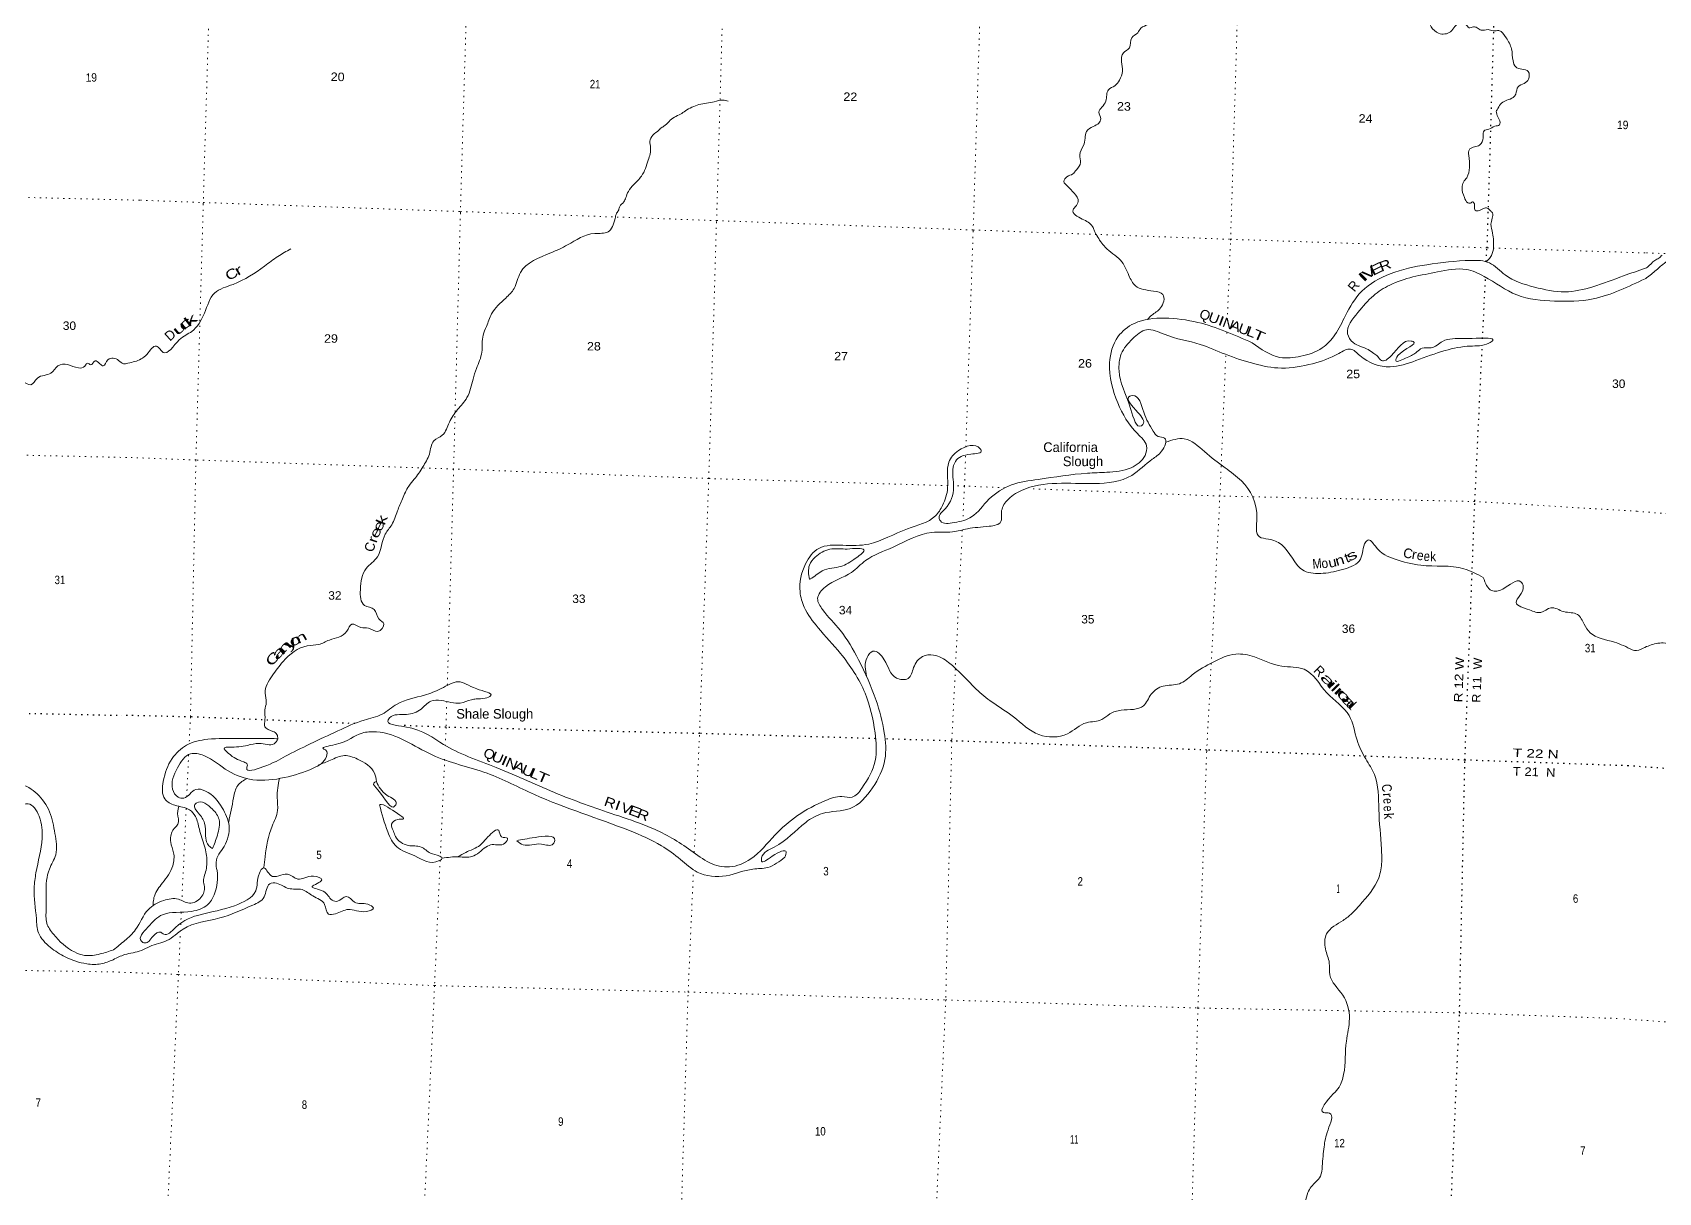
# Model space of a CAD drawing. Header units: feet. Extents: x -845745 to -745759, y -170898 to 15581.
# Drawn here: x -811749 to -778136, y -51855 to -27878 of the extents above; entities that cross this region are included whole.
import ezdxf
from ezdxf.enums import TextEntityAlignment as Align

# ---------------------------------------------------------------- set-up
doc = ezdxf.new("R2010")
doc.units = ezdxf.units.FT
doc.header["$LTSCALE"] = 80
doc.linetypes.add('DOTTED', pattern=[1.5, 0.3, -1.2])
for name, color, linetype, lineweight in [('39', 7, 'Continuous', 13), ('6', 7, 'DOTTED', 25), ('7', 7, 'DOTTED', 13)]:
    doc.layers.add(name, color=color, linetype=linetype, lineweight=lineweight)
doc.layers.add('41', color=7, linetype='Continuous')

msp = doc.modelspace()

# ---------------------------------------------------------------- linework, layer by layer
at = {"layer": '39'}
for points in [[(-792934.46, -22928.52), (-792719.72, -22918.77), (-792448.57, -22896.11), (-792131, -22858.34), (-791854.52, -22869.87), (-791555.52, -22857.79), (-791363.98, -23003.93), (-791168.1, -23134.12), (-790982.39, -23171.9), (-790773.94, -23176.06), (-790339.63, -23116.56), (-790019.37, -23044.77), (-789737.51, -22988.25), (-789507.68, -22926.69), (-789261.23, -22935.61), (-789122.69, -22926.35), (-788969.76, -22899.33), (-788791.72, -22820.69), (-788679.07, -22802.89), (-788512.19, -22780.16), (-788374.13, -22794.94), (-788320.64, -22727.85), (-788286.43, -22622.3), (-788215.79, -22599.65), (-788115.13, -22579.61), (-788059.27, -22494.53), (-787999.81, -22429.56), (-787953.17, -22304.21), (-787800.35, -22283.2), (-787661.2, -22243.88), (-787537.34, -22067.95), (-787446.5, -21839.24), (-787354.06, -21630.61), (-787269.25, -21502), (-787231.93, -21342.39), (-787086.65, -21098.73), (-786983.68, -20964.47), (-786739.01, -20664.66), (-786342.83, -20407.96), (-785944.07, -20321.7), (-785653.87, -20447.76), (-785473.14, -20732), (-785384.51, -21108.61), (-785348.49, -21410.01), (-785357.44, -21654.38), (-785301.52, -21863.97), (-785241.8, -22083.65), (-785095.87, -22204.83), (-784875.09, -22491.87), (-784644.34, -22781.11), (-784402.97, -23140.73), (-784382.93, -23339.57), (-784326.36, -23517.1), (-784115.89, -23619.52), (-783881.81, -23744.46), (-783796.03, -23964.66), (-783735.22, -24130.24), (-783583.72, -24273.58), (-783330.27, -24531.21), (-783254.19, -24735.18), (-783214.59, -24958.47), (-783010.39, -25173.02), (-782901.92, -25361.6), (-782880.72, -25602.57), (-782776.78, -26015.57), (-782755.28, -26340.73), (-782800.33, -26486.16), (-782918.22, -26862.67), (-782938.53, -27172.96), (-782907.9, -27542.41), (-782836.07, -27758.32), (-782680.4, -27893.72), (-782435.11, -27860.53), (-782242.86, -27673.93), (-782121.12, -27702.42), (-782052.47, -27777.96), (-781961.91, -27761.72), (-781884.07, -27779.31), (-781804.86, -27829), (-781660.27, -27817.85), (-781552.52, -27844.05), (-781436.11, -27838.35), (-781284.7, -27985.7), (-781175.03, -28214.4), (-781142.01, -28465.62), (-781088.36, -28588.97), (-780958.97, -28635.65), (-780829.58, -28682.33), (-780822.72, -28838.82), (-780914.82, -28931.19), (-781038.5, -28998.88), (-781087.67, -29150.25), (-781137.15, -29217.42), (-781268.69, -29276.93), (-781378.14, -29334.89), (-781456.57, -29445.58), (-781491.86, -29505.01)], [(-791971.72, -24898.12), (-791635.72, -24940.9), (-791242.67, -24740.26), (-790669.99, -24481.07), (-790286.45, -24354.42), (-790021.84, -24357.69), (-789869.11, -24340.69), (-789654.79, -24252.75), (-789395.29, -24310.05), (-789255.71, -24348.91), (-789011.25, -24456.02), (-788761.8, -24515.11), (-788425.28, -24531.84), (-788090.26, -24622.71), (-787801.68, -24828.92), (-787684.36, -25075.81), (-787735.34, -25415.57), (-787877.04, -25779.57), (-788125.41, -26163.49), (-788285.19, -26330.69), (-788318.15, -26572.58), (-788291.59, -26845.73), (-788246.14, -27077.15), (-788247.7, -27253.52), (-788407.6, -27426.73), (-788568.66, -27557.82), (-788643.71, -27600.43), (-788693.92, -27703.66), (-788835.92, -27785.02), (-788900.08, -27883.97), (-789026.49, -27987.68), (-789074.72, -28191.18), (-789197.2, -28298.99), (-789237.01, -28482.61), (-789218.85, -28675.41), (-789276.73, -28860.68), (-789375.37, -28978.98), (-789505.34, -29060.58), (-789560.19, -29294.02), (-789640.95, -29420.7), (-789703.19, -29523.69), (-789665.85, -29660.74), (-789703.71, -29748.19), (-789821.42, -29818), (-789957.9, -29923.52), (-789988.79, -30063.23), (-790023.94, -30214.87), (-790099.94, -30403.78), (-790081.18, -30566.52), (-790168.39, -30715.12), (-790246.34, -30801.77), (-790363.76, -30857.56), (-790428, -30960.51), (-790361.64, -31050.04), (-790212.31, -31201.35), (-790129.49, -31369.38), (-790191.84, -31478.38), (-790241.77, -31567.59), (-790159.69, -31673.46), (-790012.87, -31750.56), (-789900, -31820.96), (-789823.58, -31908.68), (-789795.05, -31985.42), (-789781.52, -32014.08), (-789748.66, -32073.13)], [(-799704.08, -31723.66), (-799674.73, -31612.03), (-799631.22, -31542.73), (-799607.76, -31473.04), (-799527.65, -31378.42), (-799483.73, -31289.1), (-799431.08, -31163.86), (-799319.89, -31019.75), (-799159.95, -30844.53), (-799018.93, -30514.59), (-798971.62, -30256.95), (-798985.02, -30126.39), (-798926.35, -30001.28), (-798797.81, -29891.59), (-798765.01, -29856.16), (-798698.02, -29815.4), (-798589.72, -29715.33), (-798479.71, -29629.32), (-798352.06, -29563.72), (-798252.51, -29499.55), (-797971.12, -29366.85), (-797655.15, -29309), (-797480, -29274.41), (-797368.13, -29294.68)], [(-781491.86, -29505.01), (-781458.05, -29617.94), (-781412.33, -29737.11), (-781423.29, -29783), (-781518.18, -29815.18), (-781641.74, -29876.87), (-781742.68, -29910.93), (-781758.78, -30012.84), (-781802.02, -30168.33), (-781883.45, -30228.85), (-781996.34, -30258.67), (-782043.17, -30293.82), (-782057.79, -30421.82), (-782101.09, -30877.99), (-782165.13, -30970.92), (-782197.5, -31084.53), (-782149.44, -31285.95), (-782075.46, -31395.67), (-782005.27, -31395.06), (-781980.82, -31375.5), (-781957.09, -31392.01), (-781937.59, -31518.69), (-781924.29, -31555.03), (-781862.32, -31564.29), (-781755, -31512.3), (-781674.66, -31505.89), (-781617.51, -31555.14), (-781570.38, -31604.18), (-781574.65, -31716.35), (-781599.25, -31842.15), (-781566.82, -32023.2), (-781548.01, -32183.94), (-781548.36, -32300.19), (-781548.82, -32357.56)], [(-827667.59, -30723.94), (-827632.61, -30978.97), (-827691.3, -32437.28), (-827640.17, -33222.57), (-827478.65, -33955.27), (-827101.27, -35013.64), (-826807.63, -35936.19), (-826742.94, -36099.55), (-826777.76, -36291.72), (-826834.37, -36416.67), (-826795.7, -36518.72), (-826675.97, -36718.21), (-826649.16, -36872.22), (-826632.45, -37027.89), (-826559.57, -37360.73), (-826617.6, -37584.33), (-826717.95, -37637.28), (-826742.27, -37700.9), (-826691.39, -37740.92), (-826741.82, -37803.64), (-827019.22, -37860.57), (-827179.2, -37951.75), (-827196.54, -38045.82), (-827142.6, -38055.73), (-827002.98, -37971.91), (-826861.38, -37946.56), (-826886.05, -38020.24), (-826823.19, -38062.69), (-826615.14, -37918.78), (-826414.34, -37925.69), (-826039.55, -38190.36), (-825791.7, -38521.16), (-825695.11, -38518.44), (-825369.74, -38527.62), (-825163.5, -38609.24), (-825061.25, -38675.2), (-824983.28, -38687.95), (-824912.32, -38728.66), (-824774.38, -38693.12), (-824568.14, -38774.74), (-824432.94, -38876.08), (-824103.88, -39010.27), (-823895.95, -39043.6), (-823510.77, -39298.56), (-822944.88, -40023.01), (-822834.46, -40085.22), (-822798.22, -40026.04), (-822818.29, -39966.94), (-822715.06, -40004.73), (-822291.62, -40142.16), (-821894.49, -40284.74), (-821600.08, -40317.02), (-820618.16, -40292.38), (-819801.76, -40403.05), (-819430.49, -40421.86), (-818893.38, -40412.14), (-818665.03, -40436.11), (-818335.44, -40671.02), (-817617.21, -41177.13), (-817039.2, -41668.35), (-816667.9, -42033.61), (-816058.22, -42886.46), (-815617.92, -43348.77), (-815309.49, -43498.36), (-814742.21, -43546.07), (-814032.97, -43558.38), (-813171.21, -43636.37), (-812628.51, -43697.34), (-812299.21, -43767.08), (-812076.78, -43672), (-811934.42, -43451.3), (-811827.03, -43485.21), (-811652.65, -43616.09), (-811398.1, -43985.4), (-811285.1, -44436.44), (-811270.07, -44872.04), (-811401.18, -45173.69), (-811457.4, -45403.39), (-811466.04, -45999.31), (-811453.94, -46287.76), (-811315.19, -46518.13), (-810883.58, -46883.45), (-810670.89, -46953.21), (-810350.22, -46923.96), (-810073.78, -46838.96)], [(-819948.01, -31011.67), (-820075.96, -31222.79), (-819977.3, -31449.77), (-819749.13, -31421.36), (-819508.51, -31381.3), (-819485.22, -31521.08), (-819548.95, -31619.6), (-819638.84, -31660.82), (-819669.64, -31853.13), (-819579.04, -31965.01), (-819371.08, -31881.53), (-819175.52, -31807.68), (-819103.27, -31926.99), (-818999.47, -32121.92), (-818703.36, -32047.5), (-818465.15, -32192.67), (-818704.33, -32248.89), (-818747.16, -32382.38), (-818446.04, -32626.39), (-817971.04, -32842.13), (-817910.73, -33073.83), (-817888.02, -33288.12), (-817786.28, -33426.58), (-817638.07, -33326.93), (-817508.58, -33303.19), (-817436.45, -33368.11), (-817345.08, -33457.87), (-817349.53, -33759.85), (-817286.48, -33854.67), (-816983.42, -33869.12), (-816816.66, -33814.43), (-816678.78, -33954.13), (-816516.68, -34149.04), (-816350.66, -34231.3), (-816327.58, -34377.12), (-816366.47, -34512.75), (-816283.02, -34715.03), (-816156.3, -34886.57), (-816059.02, -34922.14), (-816008.04, -35074.96), (-815868.06, -35154.3), (-815725.33, -35096.77), (-815639.72, -35236.68), (-815475.63, -35258.44), (-815348.57, -35246.7), (-815217.56, -35237.11), (-815038.57, -35235.21), (-814735.12, -35354.41), (-814509.64, -35287.64), (-814359.13, -35121.61), (-814101.23, -34989.48), (-813929.75, -35088.04), (-813783.74, -35167.59), (-813705.48, -35113.88), (-813599.06, -35117.54), (-813482.68, -35181.97), (-813247.4, -35179.99), (-813124.58, -35232.56), (-812996.89, -35202.71), (-812853.03, -35286.21), (-812710.46, -35291.12), (-812569.99, -35356.38), (-812464.93, -35283.45), (-812285.87, -35279.54), (-812145.9, -35185.66), (-812044.43, -35100.52), (-811945.83, -35097.87), (-811787.08, -35157.71), (-811647.65, -35021.51), (-811368.64, -34918.31), (-811222.63, -34766.23), (-811022.79, -34742.89), (-810799.99, -34810.98), (-810668.01, -34773.22), (-810615.64, -34712.58), (-810544.47, -34747.25), (-810457.13, -34663.65), (-810358.69, -34723.43), (-810287.94, -34770.18), (-810189.02, -34642.65), (-809968.28, -34654.28), (-809870.26, -34726.13), (-809775.32, -34713.28), (-809633.43, -34679.89)], [(-799704.08, -31723.66), (-799850.5, -31999.52), (-800125.17, -32031.09), (-800688.11, -32267), (-801033.44, -32431.26), (-801662.23, -32838.28), (-801793.5, -33166.42), (-801964.93, -33366.4), (-802259.21, -33695.41), (-802364.1, -33953.9), (-802434.17, -34130.91), (-802459.62, -34484.56), (-802570.98, -34819.36), (-802642.55, -35042.66), (-802767.46, -35423.35), (-802960.53, -35670.99), (-803131.95, -35933.4), (-803277.42, -36202.69), (-803450.09, -36316.03), (-803545.44, -36590.93), (-803682.81, -36858.46), (-803855.98, -37112.76), (-803971.12, -37252.1), (-804098.38, -37517.93), (-804204.96, -37766.29), (-804322.87, -38054.57), (-804455.72, -38243.7), (-804619.85, -38717.81), (-804848.78, -38954.24), (-804971.61, -39395.42), (-804883.39, -39718.43), (-804686.84, -39801.19), (-804590.53, -39997.57), (-804485.28, -40103.62), (-804610.93, -40256.72), (-804803.91, -40188.17), (-804960.44, -40175.16), (-805147.32, -40104.79), (-805252.67, -40252.49), (-805612.72, -40436.43), (-805832.92, -40526.12), (-806069.27, -40554.88), (-806568.71, -40881.41), (-806793.49, -41176.37), (-806939.8, -41534.24), (-806915.85, -41728.34), (-806946.89, -41880.41), (-806943.31, -42081.92), (-806947.96, -42226.77), (-806780.01, -42322.72), (-806697.52, -42385.75), (-806674.43, -42481.14)], [(-789748.66, -32073.13), (-789572.54, -32317.24), (-789259.13, -32582.95), (-789082.27, -32902.72), (-788950.23, -33114.34), (-788573.36, -33220.94), (-788380.51, -33293.51), (-788429.69, -33571.89), (-788611.56, -33721.2), (-788699.54, -33811.83)], [(-806407.37, -32351.55), (-806677.87, -32504.09), (-806954.01, -32706.8), (-807601.94, -33083), (-807983.97, -33262.21), (-808194.54, -33678.46), (-808456.13, -34054.83), (-808715.36, -34231.89), (-809049.59, -34489.15), (-809111.78, -34420.72), (-809188.3, -34359.89), (-809384.95, -34530.88), (-809633.78, -34679.97)], [(-786533.18, -34290.55), (-785961.37, -34592.64), (-785530.04, -34570.06), (-785087.77, -34394.77), (-784823.64, -34127.24), (-784609.63, -33729.23), (-784269.52, -33226.46), (-783682.42, -32864.44), (-782923.85, -32677.02), (-782017.56, -32588.94), (-781630.84, -32639.46), (-781302.84, -32889.52), (-780699.2, -33140.25), (-780072.55, -33238.66), (-779493.65, -33132.14), (-778858.68, -32908.59), (-778407.67, -32750.62)], [(-781548.82, -32357.56), (-781613.08, -32525.23), (-781704.49, -32616.21)], [(-778413.63, -32967.94), (-778360.89, -32934.36), (-778159.61, -32766.45), (-778073.54, -32692), (-777956.47, -32600.89), (-777851.94, -32484.42)], [(-778407.67, -32750.62), (-778366, -32726.32), (-778211.97, -32587.48), (-778127.23, -32541.14), (-778062.64, -32477.09)], [(-778413.63, -32967.94), (-778932.57, -33204.3), (-779489.67, -33384.01), (-780283.92, -33429.32), (-781064.56, -33301.87), (-781740.39, -32917.94), (-782110.07, -32775.32), (-782705.31, -32826.94), (-783691.92, -33097.75), (-784029.02, -33318.67), (-784352.09, -33666.9), (-784563.3, -34103.27), (-784446.43, -34286.21), (-784137.25, -34432.96), (-784019.16, -34515.24), (-783940.57, -34574.13), (-783864.82, -34659.1), (-783662.46, -34560.79), (-783250.23, -34255.66), (-783210.35, -34266.99), (-783521.5, -34557.2), (-783567.07, -34660.48), (-783331.5, -34593.43), (-783130.64, -34478.96), (-783023.52, -34401.8), (-782832.11, -34393.77), (-782600.51, -34262.15), (-782188.18, -34204.73), (-781902.23, -34197.69), (-781561.68, -34244.73), (-781641.88, -34298.58), (-782026.13, -34358.9), (-782548.23, -34451.1), (-783152.53, -34659.52), (-783683.84, -34787.68), (-784310.17, -34554.35), (-784503.09, -34421.36), (-784741.38, -34510.48), (-785289.46, -34722.69), (-785930.29, -34815.16), (-786502.73, -34720.48), (-787088.14, -34528.73), (-787610.79, -34324.87), (-788352.6, -34116.08), (-788717.74, -34019.92), (-789007.57, -34210.11), (-789240.83, -34518.9), (-789288.39, -34871.84), (-789042.43, -35671.11), (-788825.75, -36004.23), (-788796.77, -35978.97), (-788897.56, -35734.1), (-789067.74, -35394.4), (-789012.95, -35380.02), (-788774.62, -35727.93), (-788583.82, -36114.61), (-788476.69, -36224.74), (-788347.06, -36261.07), (-788408.12, -36533.03), (-788602.56, -36698.05), (-789025.75, -37031.03), (-789795.8, -37199.96), (-791305.5, -37343.43), (-791606.09, -37555.43), (-791718.43, -37795.55), (-791730.67, -37988.5), (-791971.16, -38083.59), (-792421.55, -38135.77), (-792729.41, -38198.51), (-793154.32, -38209.21), (-793958.98, -38516), (-794527.23, -38792.02), (-794818.8, -39036.53), (-795357.67, -39337.65), (-795518.32, -39578.26), (-795417.01, -39807.03), (-795052.43, -40233.45), (-794671.67, -40845.66), (-794310.22, -41682.83), (-794140.53, -42350.78), (-794128.21, -42907.02), (-794384.41, -43490.99), (-794846.82, -43917.38), (-795417.55, -44020.12), (-795765.53, -44204.44), (-796413.77, -44715.57), (-796676.42, -44936.83), (-796676.55, -45003.28), (-796456.03, -44903.54), (-796169.5, -44815.95), (-796197.11, -44923.83)], [(-806674.43, -42481.14), (-806756.06, -42579.25), (-807061.72, -42573.59), (-807304.42, -42612.21), (-807696, -42650.15), (-807782.89, -42661.49), (-807702.02, -42774.82), (-807383.82, -42954.08), (-807308.99, -43004.78), (-807321.49, -43080.91), (-806986.78, -43059.3), (-806518.9, -42838.5), (-805437.58, -42312.91), (-804895.2, -42090.45), (-804523.02, -41967.31), (-804212.51, -41759.65), (-803645.17, -41574.23), (-803298.66, -41436.18), (-802952.16, -41298.13), (-802566.47, -41443.28), (-802275.18, -41583.42), (-802391.63, -41638.13), (-802579.22, -41652.32), (-802674.34, -41669.45), (-802905.95, -41738.63), (-803298.64, -41685.91), (-803514.43, -41701.22), (-803716.79, -41861.96), (-804020.24, -41975.19), (-804368.5, -42042.7), (-804397.99, -42084.05), (-804052.5, -42227.92), (-803249.46, -42597.76), (-802162, -43071.26), (-800881.77, -43619.35), (-799628.65, -44071.92), (-798944.54, -44323.19), (-798140.38, -44783.69), (-797748.19, -45039.8), (-797342.46, -45125.16), (-796902.53, -44959.87), (-796401.8, -44468.24), (-795932.06, -44064.23), (-795356.62, -43752.19), (-795016.02, -43672.36), (-794805.08, -43683.07), (-794601.82, -43494.16), (-794328.25, -42932.9), (-794331.74, -42352.78), (-794538.87, -41534.61), (-795047.64, -40710.9), (-795509.5, -40180.7), (-795795.7, -39756.76), (-795882.1, -39439.85), (-795766.81, -38857.45), (-795493.01, -38539.88), (-794996, -38477.09), (-794461.97, -38451.72), (-793663.01, -38134.68), (-793083.03, -37869.1), (-792935.21, -37652.26), (-792830.98, -37289.03), (-792805.88, -36758.15), (-792604.96, -36516.81), (-792157.1, -36480.66), (-792136.09, -36515.56), (-792353.88, -36593.24), (-792670.62, -36744.31), (-792714.64, -36861.74), (-792707.79, -37274.81), (-792883.2, -37724.39), (-793005.8, -37907.8), (-792979.72, -37973.07), (-792695.13, -38008.28), (-792335.14, -37888.78), (-791977.38, -37525.53), (-791511.13, -37230.17), (-790960.11, -37114.72), (-789939.9, -36987.96), (-789540.86, -36968.38), (-789038.8, -36873.53), (-788751.06, -36622.86), (-788718.46, -36422.5), (-788907.5, -36168.79), (-789313.74, -35535.63), (-789482.29, -34706.6), (-789309.99, -34166.29), (-788971.16, -33891.05), (-788343.89, -33782.04), (-787658.56, -33870.22), (-786533.18, -34290.55)], [(-788322.35, -36346.53), (-787939.08, -36276.02), (-787521.01, -36541.01), (-787095.09, -36874.72), (-786757.69, -37145.21), (-786438.39, -37916.59), (-786386.41, -38302.9), (-786200.77, -38349.06), (-785932.7, -38460.27), (-785463.18, -39002.8), (-785068.48, -39055.59), (-784639.17, -38970.51), (-784296.57, -38765.88), (-784184.36, -38404.92), (-784144.94, -38367.91), (-783993.98, -38491.51), (-783578.18, -38764.49), (-783051, -38889.95), (-782159.87, -38960.49), (-781759.26, -39142.36)], [(-795689.89, -39177.36), (-795687.24, -38886.16), (-795567.3, -38722.8), (-795266.26, -38559.15), (-794905.93, -38554.46), (-794670.16, -38543.81), (-794562.26, -38567.37), (-794722.6, -38735.48), (-795036.22, -38914.85), (-795421.44, -39005.35), (-795674.24, -39170.53), (-795689.89, -39177.36)], [(-781759.26, -39142.36), (-781584.87, -39413.72), (-781356.5, -39382.7), (-780981.4, -39231.46), (-780930.36, -39333.77), (-781077.65, -39659.38), (-780802.89, -39813.1), (-780569.13, -39864.81), (-780360.81, -39768.71), (-780095.72, -39847.59), (-779811.9, -39906.94), (-779671.5, -40108.75), (-779550.35, -40283.78), (-779047.55, -40478.95), (-778679.19, -40636.91)], [(-810080.61, -47043.38), (-810333.18, -47127.98), (-810628.71, -47127.89), (-811072.09, -46985.74), (-811380.77, -46785.78), (-811625.66, -46485.29), (-811669.88, -46195.74), (-811714.13, -45559.73), (-811677.2, -45248.79), (-811549.77, -44532.08), (-811614.37, -44076.65), (-811840.64, -43819.11), (-812046.52, -43900.65), (-812443.48, -44100.5), (-812681.38, -44062.11), (-813617.05, -43854.68), (-814028.76, -43842.54), (-814414.18, -43883.66), (-814886.49, -43937.91), (-815274.44, -43878.24), (-815525.52, -43698.4), (-815955.61, -43347.22), (-816323.84, -43125.08), (-816700.18, -42731.44), (-817555.36, -41769.43), (-818327.64, -41199.02), (-819214.72, -40758.39), (-819514.5, -40744.76), (-819946, -40781.11), (-820141.3, -40799.28), (-820311.76, -40731.95), (-820434.15, -40840.54), (-820581.89, -40892.43), (-820899.84, -40940.14), (-821299.25, -41032.35), (-821439.81, -41027.52), (-821539.05, -40875.05), (-821689.05, -40736.95), (-821819.24, -40549.17), (-821920.67, -40517.49), (-821968.43, -40676.98), (-821851.57, -40958.97), (-821496.22, -41609.7), (-821257.64, -42149.67), (-820889.58, -42897.53), (-820444.8, -43867.57), (-820179.28, -44615.93), (-819821.11, -45764.28), (-819535.22, -46678.51), (-819320.26, -47203.56), (-819290.22, -47265.02), (-819281.69, -47424.44), (-819202.79, -47757.49), (-818952.24, -48763.16), (-818898.38, -49006.72), (-818864.79, -49197.21), (-818718.56, -49675.59), (-818491.86, -50325.93), (-818323.71, -50867.5), (-818117.37, -51756.83), (-817894.94, -52993.17), (-817810.68, -53461.35), (-817513.33, -54450.5), (-817493.9, -54759.35), (-817368.52, -55027.53), (-817249.98, -55261.23), (-817204.31, -55566.95), (-817201.3, -55712.08), (-817071.35, -55964.3), (-817079.99, -56155.35), (-817232.99, -56276.99), (-817345.8, -56341.59), (-817323.75, -56459.17), (-817277.94, -56529.23), (-817282.57, -56720.43), (-817365.12, -56782.04), (-817468.25, -56857.05), (-817411.47, -57074.53), (-817247.53, -57158.72), (-817130.67, -57209.07), (-817098.91, -57278.65), (-816999.75, -57259.9), (-816887.09, -57257.73), (-816807.56, -57341.04), (-816809.79, -57405.42), (-816842.08, -57466.75), (-816696.61, -57503.98), (-816551.73, -57615.72), (-816404.52, -57834.29), (-816350.25, -57892.56), (-816212.89, -57931.52)], [(-794507.57, -41183.93), (-794497.06, -40796.82), (-794374.2, -40667.8), (-794140.42, -40844.38), (-793886.92, -41220.96), (-793647.78, -41230.55), (-793533.81, -41002.57), (-793349.49, -40776.81), (-793121.12, -40745.78), (-792810.12, -40898.63), (-792242.24, -41448.3), (-791912.87, -41718.54), (-791471.92, -42022.52), (-790942.44, -42389.72), (-790354.33, -42372.12), (-789960.69, -42144.94), (-789640.64, -42078.55), (-789479.97, -41962.81), (-789244.09, -41885.7), (-788782.42, -41795.61), (-788621.7, -41553), (-788376.94, -41387.56), (-788039.31, -41337.84), (-787773.87, -41154.93), (-787340.81, -40890.74), (-786876.76, -40726.21), (-786488.22, -40782.83), (-785924.98, -40975.9), (-785462.19, -41038.9), (-784992.88, -41525.03), (-784531.15, -41996.83), (-784366.4, -42505.53), (-784185.71, -42893.9), (-784008.92, -43215.69), (-783917.54, -43941.58), (-783863.19, -44754.91), (-783857.52, -45016.9), (-783918.5, -45349.28), (-784317.15, -45920.68), (-784473.41, -46086.91), (-784655.08, -46230.18), (-784995.99, -46507.36), (-785022.15, -46820.7), (-784940.94, -47111.27), (-784932.68, -47355.21), (-784662.44, -47774.62), (-784525.05, -48258.29), (-784588.42, -48727.53), (-784644.69, -49414.51), (-784739.73, -49679.35), (-784858.89, -49818.56), (-785060.32, -50200.86), (-784936.08, -50216.88), (-784967.23, -50560.27), (-785049.02, -50914.14), (-785085.94, -51311.73), (-785124.83, -51519.94), (-785216.95, -51631.82), (-785383.12, -51856.14), (-785443.53, -52045.54), (-785559, -52194.94), (-785646.52, -52413.7), (-785785.65, -52610.68), (-785878.28, -52863.51), (-786036.03, -52951.15), (-786161.5, -52973.35), (-786187.8, -53165.86), (-786398.89, -53598.2), (-786445.63, -54301.59), (-786521.14, -54585.17), (-786662.39, -54973.41), (-786737.62, -55436.24)], [(-777599.44, -40693.53), (-777723.66, -40552.78), (-777850.9, -40518.59), (-778037.07, -40495.71), (-778185.08, -40508.37), (-778451.82, -40602.34), (-778635.21, -40650.84), (-778679.19, -40636.91)], [(-796197.11, -44923.83), (-796550.03, -45136.18), (-796854.98, -45170.82), (-797406.7, -45308.41), (-798005.85, -45231.01), (-798353.63, -44970.26), (-798749, -44687.87), (-799409, -44374.93), (-801371.07, -43630.02), (-802350.94, -43190.13), (-803487.66, -42809.72), (-804639.38, -42332.17), (-804935.96, -42357), (-805495, -42597.07), (-805735.17, -42682.09), (-805681.87, -42713.99), (-805671.93, -42843.2), (-805945.28, -43084.26), (-806539.02, -43276.9), (-807194.44, -43322.58), (-807701.72, -43141.36), (-808210.63, -42823.14), (-808483.1, -42786.31), (-808752.1, -43079.87), (-808852.76, -43519.75), (-808739.2, -43680.43), (-808623.26, -43704.24), (-808371.95, -43522.9), (-808171.85, -43557.44), (-807828.8, -43902.62), (-807685.84, -44275.7), (-807790.07, -44701.36), (-807955.51, -45028.41), (-807934.94, -45202.26), (-807930.7, -45446.08), (-808130.69, -45908.98), (-808460.98, -46043.52), (-809060.82, -46113.12), (-809366.98, -46373.28), (-809498.97, -46661.11), (-809425.69, -46697.67), (-809262.37, -46561.87), (-809096.64, -46476.5), (-809035.56, -46516.7), (-808795.72, -46379.3), (-808263.85, -46108.17), (-807573.88, -45926.63), (-807135.45, -45620.32), (-807059.37, -45256.2), (-806973.27, -45144.13), (-806823.4, -45301.94), (-806480.52, -45276.56), (-806266.4, -45375.99), (-805938.5, -45315.89), (-805769.97, -45393.74), (-805969.54, -45530.4), (-805737.26, -45628.39), (-805554, -45811.42), (-805446.1, -45834.98), (-805261.76, -45734.09), (-805092.51, -45852.23), (-804818.29, -45897.17), (-804702.15, -45977.38), (-804841.16, -46045.48), (-805224.13, -46003.13), (-805488.61, -46093.43), (-805631.65, -46098.96), (-805709.87, -45903.15), (-805955.64, -45724.17), (-806176.83, -45594.31), (-806453.77, -45571.44), (-806701.81, -45462.88), (-806843.03, -45474.52), (-806960.43, -45746.7), (-807195.21, -45914.47), (-807877.84, -46180.82), (-808635.75, -46410.55), (-808969.34, -46647.69), (-809323.37, -46769.39), (-809499.08, -46852.43), (-809843.9, -46938.17), (-810080.61, -47043.38)], [(-806675.61, -42476.27), (-806983.92, -42469.31), (-807495.07, -42471.24), (-808127.41, -42487.44), (-808563.85, -42606.53), (-808864.62, -42887), (-809044.84, -43360.6), (-809014.13, -43720.05), (-808805, -43849.53), (-808500.3, -43947.8), (-808381.82, -44080.44), (-808299.76, -44344.85), (-808192.41, -44698.68), (-808142, -45008.41), (-808191.57, -45298.85), (-808217.43, -45414.84), (-808194.92, -45528.33), (-808266.67, -45757.66), (-808505.8, -45872.93), (-808732.63, -45793.24), (-809037.32, -45819.83), (-809359.3, -46009), (-809618.05, -46421.71), (-809842.63, -46648.2), (-810073.78, -46838.96)], [(-805838.25, -43017.26), (-805591.91, -42920.25), (-805299.03, -42822.79), (-805031.74, -42895.71), (-804678.97, -43188.84), (-804640.24, -43361.25)], [(-807313.32, -43295.56), (-807506.12, -43441.59), (-807592.79, -43696.63), (-807693.5, -44197.9)], [(-806646.45, -43298.05), (-806691.16, -43690.97), (-806683.74, -43961.07), (-806794.65, -44281.8), (-806941.71, -44913.53), (-806967.83, -45139.8)], [(-804640.24, -43361.25), (-804691.53, -43391.85), (-804609.55, -43533.41), (-804249.71, -43856.97), (-804232.53, -43823.28), (-804418, -43646.22), (-804640.24, -43361.25)], [(-808726.28, -43878.53), (-808745.77, -44072.94), (-808729.49, -44192.27), (-808845.8, -44367.82), (-808892, -44616.09), (-808832.52, -44831.45), (-808849.22, -45100.78), (-809061.8, -45454.53), (-809229.58, -45729.15), (-809251.62, -45851.3), (-809253.84, -45920.4)], [(-808028.94, -44746.15), (-807927.56, -44471.45), (-807892.96, -44146.29), (-808030.91, -43930.45), (-808354.74, -43801.37), (-808398.44, -43846.3), (-808317.24, -44012), (-808193.05, -44217.33), (-808169.48, -44485.93), (-808134.38, -44646.14), (-808060.39, -44723), (-808028.94, -44746.15)], [(-804575.09, -43838.6), (-804404.04, -44401.88), (-804220.7, -44707.76), (-803846.54, -44898.86), (-803336.55, -44995.58), (-803280.66, -44947.01), (-803327.61, -44905.24), (-803522.66, -44838.64), (-803717.85, -44713.63), (-803984.42, -44681.02), (-804244.2, -44499.59), (-804288.75, -44383.38), (-804324.37, -44239.26), (-804198.58, -44144.57), (-804091.66, -44135.87), (-804354.42, -43922.13), (-804542.8, -43835.6), (-804575.09, -43838.6)], [(-802963.14, -44918.54), (-802726.47, -44795.41), (-802561.07, -44720.09), (-802334.85, -44505.73), (-802111.1, -44367.82), (-802051.1, -44504.66), (-801929.26, -44532.68), (-801982.81, -44633.7), (-802243.34, -44663.7), (-802375.75, -44713.88), (-802663.82, -44912.18), (-802933.56, -44915.72), (-803278.85, -44946.42)], [(-801739.72, -44583), (-801361.25, -44514.44), (-800950.86, -44579.81), (-800983.33, -44651.28), (-801228.89, -44653.57), (-801603.61, -44667.87), (-801739.72, -44583)]]:
    msp.add_spline(points, degree=3, dxfattribs=at)
at = {"layer": '6'}
for p, q in [((-781696.43, -32616.25), (-781683.91, -32353.17)), ((-781772.19, -34207.98), (-781711.53, -32933.54))]:
    msp.add_line(p, q, dxfattribs=at)
for points in [[(-780305.16, 13478.21), (-780396.88, 10084.58), (-780546.58, 4761.54), (-780712.58, -635.49), (-780852.83, -5826.27), (-781014.52, -11147.06), (-781168.11, -16464.01), (-781345.34, -21760.44), (-781524.01, -27028.78), (-781683.91, -32353.17)], [(-783215.85, -74649.86), (-782950.36, -69391.89), (-782783.68, -64078.42), (-782697.22, -58756.37), (-782483.54, -53482.65), (-782249.17, -48129.03), (-782137.99, -42914.5), (-781931.84, -37562), (-781777.7, -34323.68)], [(-816918.32, -41787.55), (-813861, -41906.58), (-809899.71, -41992.69)], [(-805083.09, -42162.59), (-808468.72, -42025.51), (-809888.25, -41992.6)], [(-794320.76, -42474.2), (-797960.18, -42368.67), (-803199.7, -42238.84), (-804108.12, -42202.06)], [(-778760.56, -43036.32), (-782138.06, -42916.51), (-787473.68, -42709.12), (-792745.49, -42519.87), (-794118.11, -42480.07)], [(-750433.94, -44099.83), (-755349.96, -43951.99), (-755676.17, -43952.71), (-760730.33, -43748.42), (-760995.42, -43733.89), (-765944.53, -43564.76), (-766208.09, -43560.37), (-771252.96, -43372.63), (-776707.76, -43167.55), (-776951.23, -43164.12), (-778760.56, -43036.32)]]:
    msp.add_lwpolyline(points, dxfattribs=at)
at = {"layer": '7'}
for p, q in [((-813514.23, -31247.57), (-809518.73, -31344.39)), ((-813514.23, -31247.57), (-809518.73, -31344.39)), ((-792303.7, -31983.79), (-792454.56, -36449.04)), ((-787045.48, -33699.92), (-786981.59, -32169.53)), ((-787062.09, -34097.9), (-787059.68, -34040.25)), ((-808521.27, -42808.95), (-808561.47, -43673.76)), ((-803229.1, -42898.52), (-803318.73, -44909.9)), ((-808572.87, -43918.96), (-808661.01, -45814.96)), ((-808672.69, -46066.24), (-808684.44, -46318.95))]:
    msp.add_line(p, q, dxfattribs=at)
for points in [[(-785559.32, 13660.39), (-785690.84, 10260.3), (-785884.36, 4952.16), (-786048.33, -382.62), (-786207.45, -5675.4), (-786372.62, -10970.07), (-786519.99, -16277.11), (-786687.13, -21569.74), (-786820.19, -26863.04), (-786981.23, -32151.77), (-786981.59, -32169.53)], [(-807368.3, -3764.96), (-807409.21, -4964), (-807598.1, -10242.15), (-807780.54, -15498.39), (-807922.17, -20757.3), (-808063.51, -26124.75), (-808218.95, -31420.89)], [(-792303.7, -31983.79), (-792136.44, -26698.9), (-792011.12, -21391.42), (-791825.7, -16087.13), (-791668.63, -10796.31), (-791521.66, -5509.3), (-791495.48, -4687.77)], [(-796798.75, -4986.86), (-796809.73, -5339.72), (-796982.44, -10610.18), (-797145.72, -15910.89), (-797310.81, -21201.55), (-797453.61, -26480.63), (-797609.49, -31797.38)], [(-802903.23, -31610.15), (-802747.29, -26290.89), (-802683.07, -23737.9)], [(-809518.73, -31344.39), (-808218.09, -31391.56), (-802902.28, -31577.74), (-797608.55, -31765.48), (-792302.93, -31959.47), (-786981.23, -32151.77), (-781675.66, -32329.66), (-778380.79, -32433.97)], [(-808218.95, -31420.89), (-808370.52, -36713.9), (-808484.74, -42022.99), (-808510.9, -42585.81)], [(-802903.23, -31610.15), (-803044.31, -36900.85), (-803174.9, -41386.88)], [(-798068.67, -44824.48), (-797960.18, -42368.67), (-797768.67, -37096.27), (-797609.49, -31797.38)], [(-760301.83, -33017.12), (-765599.05, -32830.21), (-776201.94, -32505), (-778380.79, -32433.97)], [(-788537.2, -74514.45), (-788308.92, -69287.51), (-788125.91, -63951.38), (-788023.04, -58682.2), (-787812.53, -53334.9), (-787657.08, -48042.2), (-787476.07, -42736.26), (-787202.41, -37459.39), (-787080.37, -34535.81)], [(-826747.74, -36083.46), (-824367.21, -36173.22), (-819042.63, -36374.5), (-813663.84, -36577.65), (-809709.03, -36663.46)], [(-792460.79, -36633.49), (-792481.75, -37253.78), (-792517.61, -37969.81)], [(-792825.33, -37243.54), (-797768.67, -37096.27), (-803044.31, -36900.85), (-808370.52, -36713.9), (-809709.03, -36663.46)], [(-791648.65, -37286.23), (-792481.75, -37253.78), (-792701.73, -37247.23)], [(-778579.51, -37773.35), (-781936.18, -37571.94), (-787202.41, -37459.39), (-791109.41, -37307.23)], [(-778579.51, -37773.35), (-776524.94, -37941.86), (-771041.02, -37957.06), (-765788.8, -38273.37), (-760580.34, -38450.71), (-755203.72, -38563.52), (-749862.09, -38777.35), (-747449.54, -38873.56)], [(-792527.05, -38158.33), (-792745.49, -42519.87), (-792871.25, -47874.91), (-793110.61, -53196.15), (-793351.01, -58487.14), (-793558.08, -63742.94), (-793684.95, -69007.32), (-793826.4, -74287.36)], [(-803184.17, -41705.32), (-803199.7, -42238.84), (-803216.36, -42612.64)], [(-803322.21, -44988.09), (-803437.63, -47578.25), (-803682.89, -52895.27), (-803905.67, -58013.63), (-804041.61, -63247.51), (-804266.45, -68555.11), (-804389.15, -74024.29)], [(-799108.13, -74093.76), (-798964.03, -68793.67), (-798794.17, -63568.91), (-798628.4, -58283.61), (-798362.51, -53076), (-798196.23, -47712.17), (-798084.25, -45177.16)], [(-808689.99, -46438.42), (-808732.27, -47347.99), (-808975.98, -52616.73), (-809216.32, -57905.71), (-809292.73, -59470.11)], [(-819403.16, -47014.3), (-819365.97, -47014.67), (-814051.99, -47231.7), (-810089.45, -47295.89)], [(-810089.45, -47295.89), (-808732.27, -47347.99), (-803437.63, -47578.25), (-798196.23, -47712.17), (-792871.25, -47874.91), (-787657.08, -48042.2), (-782249.56, -48141.1), (-778940.28, -48260.68)], [(-750356.71, -49486.38), (-755884.53, -49207.39), (-761256.87, -49004.19), (-766378.18, -48814.85), (-771680.99, -48546.49), (-777154.05, -48386.85), (-778940.28, -48260.68)]]:
    msp.add_lwpolyline(points, dxfattribs=at)

# ---------------------------------------------------------------- texts
at = {"layer": '41'}
for s, rotation, width, p in [('R', 20.925, 1.25, (-783750.94, -32781.32)), ('C', 29.241, 1.3, (-807586.51, -32955.43)), ('r', 29.977, 1.65, (-807442.99, -32875.71)), ('I', 44.58, 2.3, (-784177.82, -33000.22)), ('V', 36.053, 1.6, (-784055.4, -32918.36)), ('E', 26.635, 1.55, (-783919.99, -32850.75)), ('Q', 339.519, 1.05, (-787544.9, -33807.66)), ('u', 39.364, 1.95, (-808648.92, -34063.29)), ('c', 41.126, 2.1, (-808531.21, -33965)), ('k', 37.793, 1.95, (-808420.92, -33898.57)), ('U', 339.519, 1.15, (-787358.48, -33875.55)), ('I', 339.519, 1.45, (-787207.27, -33932.03)), ('N', 339.519, 1.15, (-787062.69, -33986.03)), ('A', 339.519, 1.2, (-786913.13, -34039.08)), ('U', 339.519, 1.15, (-786738.87, -34106.98)), ('L', 339.519, 1.25, (-786589.14, -34162.9)), ('T', 337.147, 1.5, (-786430.5, -34232.32)), ('e', 63.825, 1.35, (-804505.01, -38119.63)), ('k', 67.777, 1.45, (-804436.85, -37987.24)), ('r', 70.986, 1.3, (-804621.49, -38387.98)), ('e', 61.2, 1.45, (-804572.67, -38260.4)), ('t', 21.03, 1.1, (-784544.19, -38827.31)), ('s', 25.988, 1.6, (-784434.76, -38771.4)), ('r', 350.708, 1.05, (-783199.55, -38764.31)), ('e', 350.708, 0.95, (-783073.53, -38781.88)), ('e', 354.155, 0.85, (-782933.96, -38801.98)), ('k', 1.198, 0.9, (-782792.73, -38809.44)), ('M', 4.987, 0.85, (-785185.63, -38954.23)), ('o', 9.205, 0.9, (-785021.12, -38946.55)), ('u', 13.056, 1.15, (-784855.12, -38925.25)), ('n', 17.081, 1.25, (-784698.24, -38879.1)), ('n', 29.272, 1.55, (-806151.61, -40466.99)), ('a', 46.859, 2.05, (-806591.56, -40756.84)), ('n', 44.36, 2.1, (-806476.28, -40653.9)), ('y', 38.878, 1.9, (-806357.66, -40574.47)), ('o', 33.303, 1.6, (-806274.32, -40524.23)), ('C', 52.026, 1.55, (-806705.83, -40880.74)), ('a', 313.604, 2.1, (-785040.07, -41330.48)), ('i', 313.604, 1.85, (-784950.49, -41424.13)), ('l', 313.604, 1.8, (-784888.89, -41488.63)), ('r', 314.733, 2.25, (-784795.02, -41574.28)), ('o', 314.733, 2, (-784705.43, -41660.7)), ('a', 314.733, 2.15, (-784606.78, -41776.5)), ('Q', 336.537, 1.1, (-802345.19, -42881.67)), ('U', 336.537, 1.2, (-802172.24, -42957.8)), ('I', 336.318, 1.5, (-802031.66, -43018.72)), ('N', 336.318, 1.25, (-801882.22, -43084.78)), ('A', 336.318, 1.3, (-801722.14, -43154.99)), ('U', 336.318, 1.25, (-801545.39, -43235.79)), ('L', 336.794, 1.35, (-801400.45, -43294.67)), ('T', 336.794, 1.5, (-801235.14, -43366.69)), ('R', 340.476, 1.2, (-799841.59, -43890.32)), ('C', 276.524, 0.85, (-783850.05, -43504.87)), ('I', 340.476, 1.4, (-799682.02, -43946.89)), ('V', 340.099, 1.2, (-799504.82, -44009.35)), ('E', 340.099, 1.4, (-799334.54, -44071)), ('R', 339.565, 1.25, (-799158.14, -44142.53)), ('e', 273.872, 0.8, (-783823.6, -43768.64)), ('e', 273.872, 0.8, (-783818.72, -43924.96)), ('k', 274.061, 0.95, (-783809.16, -44080.33))]:
    msp.add_text(s, height=200, rotation=rotation, dxfattribs=dict(at, width=width)).set_placement(p, align=Align.CENTER)
for s, rotation, p in [('R', 51.26, (-784359.89, -33179.29)), ('D', 41.888, (-808836.95, -34205.17)), ('C', 75.12, (-804677.41, -38536.37)), ('C', 347.121, (-783335.63, -38739.4)), ('R', 314.377, (-785215.07, -41148.46)), ('d', 314.032, (-784558.58, -41827.69)), ('r', 273.872, (-783832.63, -43647.26))]:
    msp.add_text(s, height=200, rotation=rotation, dxfattribs=at).set_placement(p, align=Align.CENTER)
for s, p in [('California', (-790854.58, -36549.22)), ('Slough', (-790449.17, -36841.22)), ('Shale Slough', (-802988.47, -42060.66))]:
    msp.add_text(s, height=200, dxfattribs=at).set_placement(p)
at = {"layer": '6'}
for s, rotation, width, p in [('R 12 W', 87.794, 1.2, (-782192.31, -41726.46)), ('R 11  W', 87.794, 1.1, (-781817.3, -41733.42)), ('T 22 N', 357.968, 1.35, (-781149.74, -42851.51)), ('T 21  N', 357.968, 1.15, (-781150.08, -43232.95))]:
    msp.add_text(s, height=175, rotation=rotation, dxfattribs=dict(at, width=width)).set_placement(p)
at = {"layer": '7'}
for s, rotation, width, p in [('19', 1, 0.9, (-810649.46, -28896.39)), ('20', 358.858, 1.1, (-805585.25, -28877.83)), ('21', 358.858, 0.85, (-800230.74, -29030.55)), ('22', 358.858, 1.1, (-794987.93, -29289.44)), ('23', 358.858, 1.1, (-789331.54, -29489.01)), ('24', 358.858, 1.1, (-784336.2, -29739.66)), ('19', 358.858, 0.9, (-778994.12, -29871.47))]:
    msp.add_text(s, height=175, rotation=rotation, dxfattribs=dict(at, width=width)).set_placement(p)
for s, width, p in [('30', 1.05, (-811122.3, -34025.1)), ('29', 1.1, (-805721.54, -34290.33)), ('28', 1.1, (-800286.82, -34450.15)), ('27', 1.1, (-795176.6, -34654.9)), ('26', 1.1, (-790134.67, -34803.73)), ('25', 1.1, (-784590.93, -35022.64)), ('30', 1.05, (-779094.48, -35224.96)), ('31', 0.85, (-811293.16, -39279.77)), ('32', 1.05, (-805634.62, -39601.77)), ('33', 1.05, (-800590.51, -39669.76)), ('34', 1.05, (-795078.47, -39904.21)), ('35', 1.05, (-790069.24, -40092.64)), ('36', 1.05, (-784681.53, -40289.47)), ('31', 0.85, (-779657.47, -40689.52)), ('5', 0.85, (-805881.3, -44963.05)), ('4', 0.85, (-800701, -45144.61)), ('3', 0.85, (-795401.95, -45300.49)), ('2', 0.85, (-790145.74, -45512.18)), ('1', 0.4, (-784790.16, -45661.79)), ('6', 0.85, (-779905.19, -45866.98)), ('7', 0.85, (-811684.99, -50084.03)), ('8', 0.85, (-806182.62, -50126.41)), ('9', 0.85, (-800883.15, -50476.48)), ('10', 0.85, (-795573.46, -50677.01)), ('11', 0.65, (-790298.93, -50844.2)), ('12', 0.85, (-784841, -50922.28)), ('7', 0.85, (-779754.67, -51077.73))]:
    msp.add_text(s, height=175, dxfattribs=dict(at, width=width)).set_placement(p)

doc.saveas('drawing.dxf')
